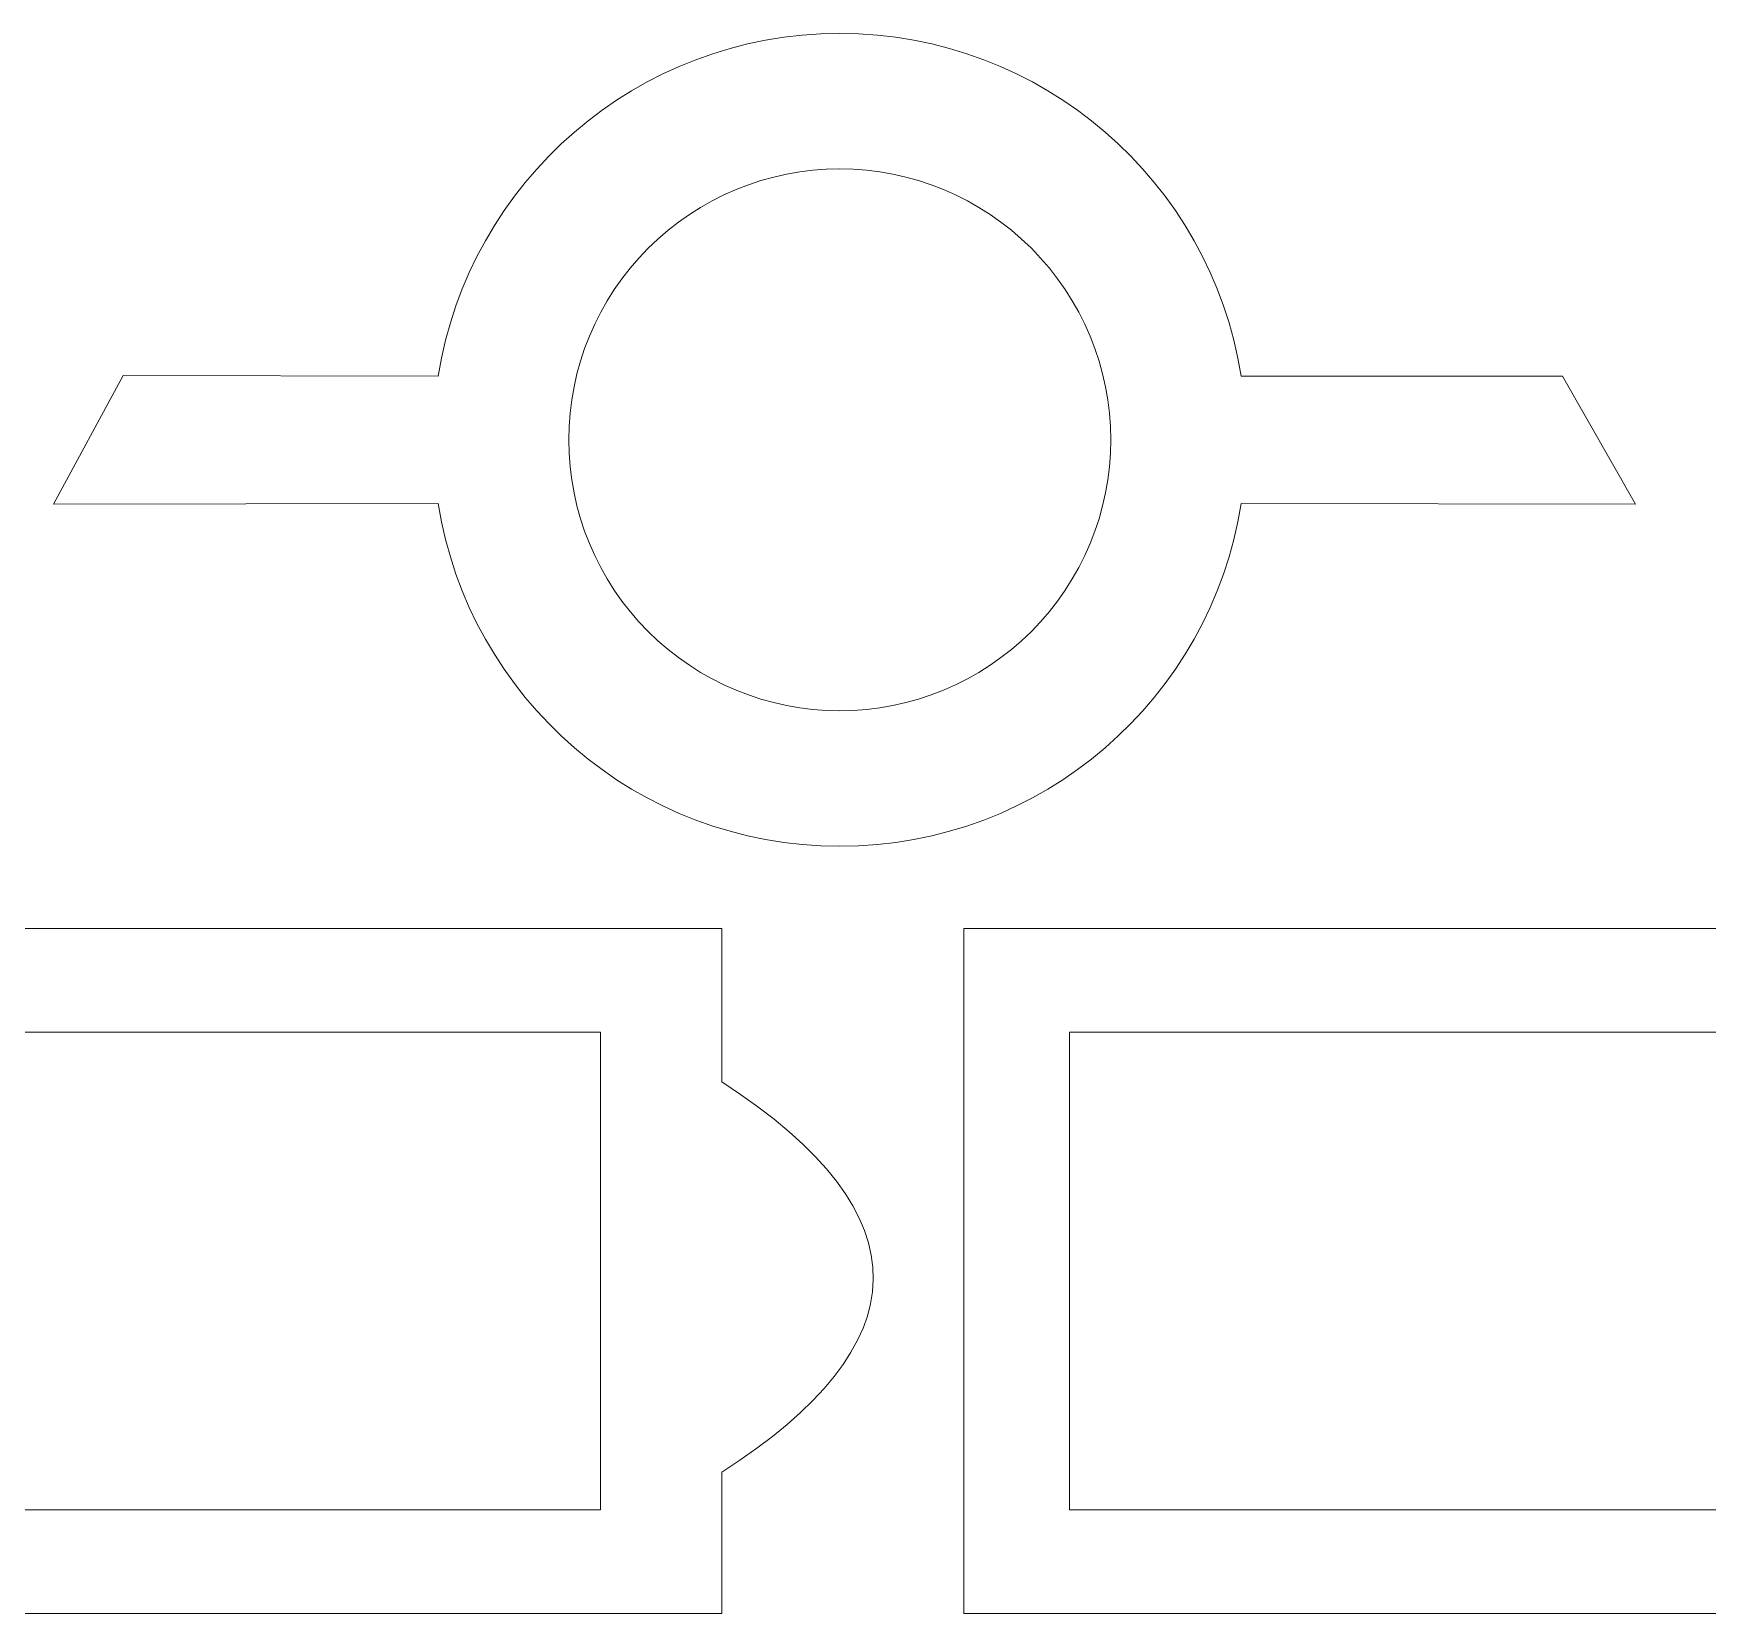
# Model space of a CAD drawing. Header units: millimetres. Extents: x -580 to 580, y -723 to 723.
# Drawn here: x -316.3 to -213.8, y 621.5 to 718.3 of the extents above; entities that cross this region are included whole.
import ezdxf

# ---------------------------------------------------------------- set-up
doc = ezdxf.new("R2010")
doc.units = ezdxf.units.MM
doc.header["$MEASUREMENT"] = 0
doc.layers.add('Camada 1', color=7, linetype='Continuous')

msp = doc.modelspace()

# ---------------------------------------------------------------- linework, layer by layer
at = {"layer": 'Camada 1', "color": 250, "lineweight": 9}
for points, knots in [([(-266.9463, 718.2636), (-266.9463, 718.2636), (-265.7885, 718.2372), (-265.7885, 718.2372), (-265.7885, 718.2372), (-265.7885, 718.2372), (-264.6443, 718.1586), (-264.6443, 718.1586), (-264.6443, 718.1586), (-264.6443, 718.1586), (-263.5148, 718.029), (-263.5148, 718.029), (-263.5148, 718.029), (-263.5148, 718.029), (-262.4012, 717.8496), (-262.4012, 717.8496), (-262.4012, 717.8496), (-262.4012, 717.8496), (-261.3047, 717.6215), (-261.3047, 717.6215), (-261.3047, 717.6215), (-261.3047, 717.6215), (-260.2264, 717.3459), (-260.2264, 717.3459), (-260.2264, 717.3459), (-260.2264, 717.3459), (-259.1676, 717.024), (-259.1676, 717.024), (-259.1676, 717.024), (-259.1676, 717.024), (-258.1292, 716.6568), (-258.1292, 716.6568), (-258.1292, 716.6568), (-258.1292, 716.6568), (-257.1126, 716.2456), (-257.1126, 716.2456), (-257.1126, 716.2456), (-257.1126, 716.2456), (-256.1187, 715.7914), (-256.1187, 715.7914), (-256.1187, 715.7914), (-256.1187, 715.7914), (-255.1488, 715.2955), (-255.1488, 715.2955), (-255.1488, 715.2955), (-255.1488, 715.2955), (-254.204, 714.759), (-254.204, 714.759), (-254.204, 714.759), (-254.204, 714.759), (-253.2855, 714.1831), (-253.2855, 714.1831), (-253.2855, 714.1831), (-253.2855, 714.1831), (-252.3945, 713.5688), (-252.3945, 713.5688), (-252.3945, 713.5688), (-252.3945, 713.5688), (-251.5321, 712.9174), (-251.5321, 712.9174), (-251.5321, 712.9174), (-251.5321, 712.9174), (-250.6992, 712.23), (-250.6992, 712.23), (-250.6992, 712.23), (-250.6992, 712.23), (-249.8975, 711.5078), (-249.8975, 711.5078), (-249.8975, 711.5078), (-249.8975, 711.5078), (-249.1279, 710.7518), (-249.1279, 710.7518), (-249.1279, 710.7518), (-249.1279, 710.7518), (-248.3913, 709.9634), (-248.3913, 709.9634), (-248.3913, 709.9634), (-248.3913, 709.9634), (-247.6892, 709.1435), (-247.6892, 709.1435), (-247.6892, 709.1435), (-247.6892, 709.1435), (-247.0223, 708.2934), (-247.0223, 708.2934), (-247.0223, 708.2934), (-247.0223, 708.2934), (-246.3925, 707.4143), (-246.3925, 707.4143), (-246.3925, 707.4143), (-246.3925, 707.4143), (-245.8002, 706.5073), (-245.8002, 706.5073), (-245.8002, 706.5073), (-245.8002, 706.5073), (-245.247, 705.5733), (-245.247, 705.5733), (-245.247, 705.5733), (-245.247, 705.5733), (-244.7339, 704.614), (-244.7339, 704.614), (-244.7339, 704.614), (-244.7339, 704.614), (-244.2621, 703.63), (-244.2621, 703.63), (-244.2621, 703.63), (-244.2621, 703.63), (-243.8327, 702.6228), (-243.8327, 702.6228), (-243.8327, 702.6228), (-243.8327, 702.6228), (-243.4468, 701.5934), (-243.4468, 701.5934), (-243.4468, 701.5934), (-243.4468, 701.5934), (-243.1056, 700.543), (-243.1056, 700.543), (-243.1056, 700.543), (-243.1056, 700.543), (-242.8104, 699.4728), (-242.8104, 699.4728), (-242.8104, 699.4728), (-242.8104, 699.4728), (-242.5623, 698.3838), (-242.5623, 698.3838), (-242.5623, 698.3838), (-242.5623, 698.3838), (-242.3624, 697.2773), (-242.3624, 697.2773), (-242.3624, 697.2773), (-242.3624, 697.2773), (-222.6985, 697.274), (-222.6985, 697.274), (-222.6985, 697.274), (-222.6985, 697.274), (-218.2208, 689.4354), (-218.2208, 689.4354), (-218.2208, 689.4354), (-218.2208, 689.4354), (-242.3624, 689.473), (-242.3624, 689.473), (-242.3624, 689.473), (-242.3624, 689.473), (-242.5624, 688.3665), (-242.5624, 688.3665), (-242.5624, 688.3665), (-242.5624, 688.3665), (-242.8106, 687.2775), (-242.8106, 687.2775), (-242.8106, 687.2775), (-242.8106, 687.2775), (-243.1059, 686.2073), (-243.1059, 686.2073), (-243.1059, 686.2073), (-243.1059, 686.2073), (-243.447, 685.1569), (-243.447, 685.1569), (-243.447, 685.1569), (-243.447, 685.1569), (-243.8329, 684.1275), (-243.8329, 684.1275), (-243.8329, 684.1275), (-243.8329, 684.1275), (-244.2623, 683.1203), (-244.2623, 683.1203), (-244.2623, 683.1203), (-244.2623, 683.1203), (-244.7342, 682.1363), (-244.7342, 682.1363), (-244.7342, 682.1363), (-244.7342, 682.1363), (-245.2474, 681.1769), (-245.2474, 681.1769), (-245.2474, 681.1769), (-245.2474, 681.1769), (-245.8006, 680.2431), (-245.8006, 680.2431), (-245.8006, 680.2431), (-245.8006, 680.2431), (-246.3928, 679.3361), (-246.3928, 679.3361), (-246.3928, 679.3361), (-246.3928, 679.3361), (-247.0228, 678.4569), (-247.0228, 678.4569), (-247.0228, 678.4569), (-247.0228, 678.4569), (-247.6895, 677.6069), (-247.6895, 677.6069), (-247.6895, 677.6069), (-247.6895, 677.6069), (-248.3916, 676.7871), (-248.3916, 676.7871), (-248.3916, 676.7871), (-248.3916, 676.7871), (-249.1282, 675.9986), (-249.1282, 675.9986), (-249.1282, 675.9986), (-249.1282, 675.9986), (-249.898, 675.2428), (-249.898, 675.2428), (-249.898, 675.2428), (-249.898, 675.2428), (-250.6998, 674.5206), (-250.6998, 674.5206), (-250.6998, 674.5206), (-250.6998, 674.5206), (-251.5324, 673.8332), (-251.5324, 673.8332), (-251.5324, 673.8332), (-251.5324, 673.8332), (-252.395, 673.1819), (-252.395, 673.1819), (-252.395, 673.1819), (-252.395, 673.1819), (-253.286, 672.5676), (-253.286, 672.5676), (-253.286, 672.5676), (-253.286, 672.5676), (-254.2044, 671.9916), (-254.2044, 671.9916), (-254.2044, 671.9916), (-254.2044, 671.9916), (-255.1492, 671.4552), (-255.1492, 671.4552), (-255.1492, 671.4552), (-255.1492, 671.4552), (-256.119, 670.9592), (-256.119, 670.9592), (-256.119, 670.9592), (-256.119, 670.9592), (-257.1128, 670.5052), (-257.1128, 670.5052), (-257.1128, 670.5052), (-257.1128, 670.5052), (-258.1296, 670.094), (-258.1296, 670.094), (-258.1296, 670.094), (-258.1296, 670.094), (-259.1679, 669.7268), (-259.1679, 669.7268), (-259.1679, 669.7268), (-259.1679, 669.7268), (-260.2267, 669.4048), (-260.2267, 669.4048), (-260.2267, 669.4048), (-260.2267, 669.4048), (-261.305, 669.1292), (-261.305, 669.1292), (-261.305, 669.1292), (-261.305, 669.1292), (-262.4014, 668.9012), (-262.4014, 668.9012), (-262.4014, 668.9012), (-262.4014, 668.9012), (-263.5149, 668.7218), (-263.5149, 668.7218), (-263.5149, 668.7218), (-263.5149, 668.7218), (-264.6444, 668.5922), (-264.6444, 668.5922), (-264.6444, 668.5922), (-264.6444, 668.5922), (-265.7886, 668.5137), (-265.7886, 668.5137), (-265.7886, 668.5137), (-265.7886, 668.5137), (-266.9463, 668.4873), (-266.9463, 668.4873), (-266.9463, 668.4873), (-266.9463, 668.4873), (-268.1041, 668.5137), (-268.1041, 668.5137), (-268.1041, 668.5137), (-268.1041, 668.5137), (-269.2483, 668.5922), (-269.2483, 668.5922), (-269.2483, 668.5922), (-269.2483, 668.5922), (-270.3777, 668.7218), (-270.3777, 668.7218), (-270.3777, 668.7218), (-270.3777, 668.7218), (-271.4912, 668.9012), (-271.4912, 668.9012), (-271.4912, 668.9012), (-271.4912, 668.9012), (-272.5876, 669.1292), (-272.5876, 669.1292), (-272.5876, 669.1292), (-272.5876, 669.1292), (-273.6658, 669.4048), (-273.6658, 669.4048), (-273.6658, 669.4048), (-273.6658, 669.4048), (-274.7247, 669.7268), (-274.7247, 669.7268), (-274.7247, 669.7268), (-274.7247, 669.7268), (-275.7631, 670.094), (-275.7631, 670.094), (-275.7631, 670.094), (-275.7631, 670.094), (-276.7797, 670.5052), (-276.7797, 670.5052), (-276.7797, 670.5052), (-276.7797, 670.5052), (-277.7735, 670.9592), (-277.7735, 670.9592), (-277.7735, 670.9592), (-277.7735, 670.9592), (-278.7435, 671.4552), (-278.7435, 671.4552), (-278.7435, 671.4552), (-278.7435, 671.4552), (-279.6882, 671.9916), (-279.6882, 671.9916), (-279.6882, 671.9916), (-279.6882, 671.9916), (-280.6067, 672.5676), (-280.6067, 672.5676), (-280.6067, 672.5676), (-280.6067, 672.5676), (-281.4977, 673.1819), (-281.4977, 673.1819), (-281.4977, 673.1819), (-281.4977, 673.1819), (-282.3601, 673.8332), (-282.3601, 673.8332), (-282.3601, 673.8332), (-282.3601, 673.8332), (-283.1928, 674.5206), (-283.1928, 674.5206), (-283.1928, 674.5206), (-283.1928, 674.5206), (-283.9946, 675.2428), (-283.9946, 675.2428), (-283.9946, 675.2428), (-283.9946, 675.2428), (-284.7643, 675.9986), (-284.7643, 675.9986), (-284.7643, 675.9986), (-284.7643, 675.9986), (-285.5009, 676.7871), (-285.5009, 676.7871), (-285.5009, 676.7871), (-285.5009, 676.7871), (-286.2031, 677.6069), (-286.2031, 677.6069), (-286.2031, 677.6069), (-286.2031, 677.6069), (-286.8698, 678.4569), (-286.8698, 678.4569), (-286.8698, 678.4569), (-286.8698, 678.4569), (-287.4998, 679.3361), (-287.4998, 679.3361), (-287.4998, 679.3361), (-287.4998, 679.3361), (-288.0921, 680.2431), (-288.0921, 680.2431), (-288.0921, 680.2431), (-288.0921, 680.2431), (-288.6453, 681.1769), (-288.6453, 681.1769), (-288.6453, 681.1769), (-288.6453, 681.1769), (-289.1585, 682.1363), (-289.1585, 682.1363), (-289.1585, 682.1363), (-289.1585, 682.1363), (-289.6303, 683.1203), (-289.6303, 683.1203), (-289.6303, 683.1203), (-289.6303, 683.1203), (-290.0597, 684.1275), (-290.0597, 684.1275), (-290.0597, 684.1275), (-290.0597, 684.1275), (-290.4456, 685.1569), (-290.4456, 685.1569), (-290.4456, 685.1569), (-290.4456, 685.1569), (-290.7866, 686.2073), (-290.7866, 686.2073), (-290.7866, 686.2073), (-290.7866, 686.2073), (-291.082, 687.2775), (-291.082, 687.2775), (-291.082, 687.2775), (-291.082, 687.2775), (-291.3303, 688.3665), (-291.3303, 688.3665), (-291.3303, 688.3665), (-291.3303, 688.3665), (-291.5303, 689.473), (-291.5303, 689.473), (-291.5303, 689.473), (-291.5303, 689.473), (-315.09, 689.4426), (-315.09, 689.4426), (-315.09, 689.4426), (-315.09, 689.4426), (-310.8203, 697.3249), (-310.8203, 697.3249), (-310.8203, 697.3249), (-310.8203, 697.3249), (-291.5303, 697.2773), (-291.5303, 697.2773), (-291.5303, 697.2773), (-291.5303, 697.2773), (-291.3303, 698.3838), (-291.3303, 698.3838), (-291.3303, 698.3838), (-291.3303, 698.3838), (-291.0821, 699.4728), (-291.0821, 699.4728), (-291.0821, 699.4728), (-291.0821, 699.4728), (-290.7869, 700.543), (-290.7869, 700.543), (-290.7869, 700.543), (-290.7869, 700.543), (-290.4457, 701.5934), (-290.4457, 701.5934), (-290.4457, 701.5934), (-290.4457, 701.5934), (-290.06, 702.6228), (-290.06, 702.6228), (-290.06, 702.6228), (-290.06, 702.6228), (-289.6304, 703.63), (-289.6304, 703.63), (-289.6304, 703.63), (-289.6304, 703.63), (-289.1587, 704.614), (-289.1587, 704.614), (-289.1587, 704.614), (-289.1587, 704.614), (-288.6456, 705.5733), (-288.6456, 705.5733), (-288.6456, 705.5733), (-288.6456, 705.5733), (-288.0922, 706.5073), (-288.0922, 706.5073), (-288.0922, 706.5073), (-288.0922, 706.5073), (-287.5002, 707.4143), (-287.5002, 707.4143), (-287.5002, 707.4143), (-287.5002, 707.4143), (-286.8701, 708.2934), (-286.8701, 708.2934), (-286.8701, 708.2934), (-286.8701, 708.2934), (-286.2035, 709.1435), (-286.2035, 709.1435), (-286.2035, 709.1435), (-286.2035, 709.1435), (-285.5013, 709.9634), (-285.5013, 709.9634), (-285.5013, 709.9634), (-285.5013, 709.9634), (-284.7648, 710.7518), (-284.7648, 710.7518), (-284.7648, 710.7518), (-284.7648, 710.7518), (-283.995, 711.5078), (-283.995, 711.5078), (-283.995, 711.5078), (-283.995, 711.5078), (-283.1932, 712.23), (-283.1932, 712.23), (-283.1932, 712.23), (-283.1932, 712.23), (-282.3606, 712.9174), (-282.3606, 712.9174), (-282.3606, 712.9174), (-282.3606, 712.9174), (-281.4981, 713.5688), (-281.4981, 713.5688), (-281.4981, 713.5688), (-281.4981, 713.5688), (-280.6071, 714.1831), (-280.6071, 714.1831), (-280.6071, 714.1831), (-280.6071, 714.1831), (-279.6886, 714.759), (-279.6886, 714.759), (-279.6886, 714.759), (-279.6886, 714.759), (-278.7439, 715.2955), (-278.7439, 715.2955), (-278.7439, 715.2955), (-278.7439, 715.2955), (-277.774, 715.7914), (-277.774, 715.7914), (-277.774, 715.7914), (-277.774, 715.7914), (-276.7801, 716.2456), (-276.7801, 716.2456), (-276.7801, 716.2456), (-276.7801, 716.2456), (-275.7634, 716.6568), (-275.7634, 716.6568), (-275.7634, 716.6568), (-275.7634, 716.6568), (-274.7249, 717.024), (-274.7249, 717.024), (-274.7249, 717.024), (-274.7249, 717.024), (-273.6661, 717.3459), (-273.6661, 717.3459), (-273.6661, 717.3459), (-273.6661, 717.3459), (-272.5878, 717.6215), (-272.5878, 717.6215), (-272.5878, 717.6215), (-272.5878, 717.6215), (-271.4914, 717.8496), (-271.4914, 717.8496), (-271.4914, 717.8496), (-271.4914, 717.8496), (-270.3779, 718.029), (-270.3779, 718.029), (-270.3779, 718.029), (-270.3779, 718.029), (-269.2484, 718.1586), (-269.2484, 718.1586), (-269.2484, 718.1586), (-269.2484, 718.1586), (-268.1041, 718.2372), (-268.1041, 718.2372), (-268.1041, 718.2372), (-268.1041, 718.2372), (-266.9463, 718.2636), (-266.9463, 718.2636), (-266.9463, 718.2636), (-266.9463, 718.2636), (-266.9463, 718.2636), (-266.9463, 718.2636)], [0, 0, 0, 0, 0.00735294, 0.00735294, 0.00735294, 0.00735294, 0.01470588, 0.01470588, 0.01470588, 0.01470588, 0.02205882, 0.02205882, 0.02205882, 0.02205882, 0.02941176, 0.02941176, 0.02941176, 0.02941176, 0.03676471, 0.03676471, 0.03676471, 0.03676471, 0.04411765, 0.04411765, 0.04411765, 0.04411765, 0.05147059, 0.05147059, 0.05147059, 0.05147059, 0.05882353, 0.05882353, 0.05882353, 0.05882353, 0.06617647, 0.06617647, 0.06617647, 0.06617647, 0.07352941, 0.07352941, 0.07352941, 0.07352941, 0.08088235, 0.08088235, 0.08088235, 0.08088235, 0.08823529, 0.08823529, 0.08823529, 0.08823529, 0.09558824, 0.09558824, 0.09558824, 0.09558824, 0.10294118, 0.10294118, 0.10294118, 0.10294118, 0.11029412, 0.11029412, 0.11029412, 0.11029412, 0.11764706, 0.11764706, 0.11764706, 0.11764706, 0.125, 0.125, 0.125, 0.125, 0.13235294, 0.13235294, 0.13235294, 0.13235294, 0.13970588, 0.13970588, 0.13970588, 0.13970588, 0.14705882, 0.14705882, 0.14705882, 0.14705882, 0.15441176, 0.15441176, 0.15441176, 0.15441176, 0.16176471, 0.16176471, 0.16176471, 0.16176471, 0.16911765, 0.16911765, 0.16911765, 0.16911765, 0.17647059, 0.17647059, 0.17647059, 0.17647059, 0.18382353, 0.18382353, 0.18382353, 0.18382353, 0.19117647, 0.19117647, 0.19117647, 0.19117647, 0.19852941, 0.19852941, 0.19852941, 0.19852941, 0.20588235, 0.20588235, 0.20588235, 0.20588235, 0.21323529, 0.21323529, 0.21323529, 0.21323529, 0.22058824, 0.22058824, 0.22058824, 0.22058824, 0.22794118, 0.22794118, 0.22794118, 0.22794118, 0.23529412, 0.23529412, 0.23529412, 0.23529412, 0.24264706, 0.24264706, 0.24264706, 0.24264706, 0.25, 0.25, 0.25, 0.25, 0.25735294, 0.25735294, 0.25735294, 0.25735294, 0.26470588, 0.26470588, 0.26470588, 0.26470588, 0.27205882, 0.27205882, 0.27205882, 0.27205882, 0.27941176, 0.27941176, 0.27941176, 0.27941176, 0.28676471, 0.28676471, 0.28676471, 0.28676471, 0.29411765, 0.29411765, 0.29411765, 0.29411765, 0.30147059, 0.30147059, 0.30147059, 0.30147059, 0.30882353, 0.30882353, 0.30882353, 0.30882353, 0.31617647, 0.31617647, 0.31617647, 0.31617647, 0.32352941, 0.32352941, 0.32352941, 0.32352941, 0.33088235, 0.33088235, 0.33088235, 0.33088235, 0.33823529, 0.33823529, 0.33823529, 0.33823529, 0.34558824, 0.34558824, 0.34558824, 0.34558824, 0.35294118, 0.35294118, 0.35294118, 0.35294118, 0.36029412, 0.36029412, 0.36029412, 0.36029412, 0.36764706, 0.36764706, 0.36764706, 0.36764706, 0.375, 0.375, 0.375, 0.375, 0.38235294, 0.38235294, 0.38235294, 0.38235294, 0.38970588, 0.38970588, 0.38970588, 0.38970588, 0.39705882, 0.39705882, 0.39705882, 0.39705882, 0.40441176, 0.40441176, 0.40441176, 0.40441176, 0.41176471, 0.41176471, 0.41176471, 0.41176471, 0.41911765, 0.41911765, 0.41911765, 0.41911765, 0.42647059, 0.42647059, 0.42647059, 0.42647059, 0.43382353, 0.43382353, 0.43382353, 0.43382353, 0.44117647, 0.44117647, 0.44117647, 0.44117647, 0.44852941, 0.44852941, 0.44852941, 0.44852941, 0.45588235, 0.45588235, 0.45588235, 0.45588235, 0.46323529, 0.46323529, 0.46323529, 0.46323529, 0.47058824, 0.47058824, 0.47058824, 0.47058824, 0.47794118, 0.47794118, 0.47794118, 0.47794118, 0.48529412, 0.48529412, 0.48529412, 0.48529412, 0.49264706, 0.49264706, 0.49264706, 0.49264706, 0.5, 0.5, 0.5, 0.5, 0.50735294, 0.50735294, 0.50735294, 0.50735294, 0.51470588, 0.51470588, 0.51470588, 0.51470588, 0.52205882, 0.52205882, 0.52205882, 0.52205882, 0.52941176, 0.52941176, 0.52941176, 0.52941176, 0.53676471, 0.53676471, 0.53676471, 0.53676471, 0.54411765, 0.54411765, 0.54411765, 0.54411765, 0.55147059, 0.55147059, 0.55147059, 0.55147059, 0.55882353, 0.55882353, 0.55882353, 0.55882353, 0.56617647, 0.56617647, 0.56617647, 0.56617647, 0.57352941, 0.57352941, 0.57352941, 0.57352941, 0.58088235, 0.58088235, 0.58088235, 0.58088235, 0.58823529, 0.58823529, 0.58823529, 0.58823529, 0.59558824, 0.59558824, 0.59558824, 0.59558824, 0.60294118, 0.60294118, 0.60294118, 0.60294118, 0.61029412, 0.61029412, 0.61029412, 0.61029412, 0.61764706, 0.61764706, 0.61764706, 0.61764706, 0.625, 0.625, 0.625, 0.625, 0.63235294, 0.63235294, 0.63235294, 0.63235294, 0.63970588, 0.63970588, 0.63970588, 0.63970588, 0.64705882, 0.64705882, 0.64705882, 0.64705882, 0.65441176, 0.65441176, 0.65441176, 0.65441176, 0.66176471, 0.66176471, 0.66176471, 0.66176471, 0.66911765, 0.66911765, 0.66911765, 0.66911765, 0.67647059, 0.67647059, 0.67647059, 0.67647059, 0.68382353, 0.68382353, 0.68382353, 0.68382353, 0.69117647, 0.69117647, 0.69117647, 0.69117647, 0.69852941, 0.69852941, 0.69852941, 0.69852941, 0.70588235, 0.70588235, 0.70588235, 0.70588235, 0.71323529, 0.71323529, 0.71323529, 0.71323529, 0.72058824, 0.72058824, 0.72058824, 0.72058824, 0.72794118, 0.72794118, 0.72794118, 0.72794118, 0.73529412, 0.73529412, 0.73529412, 0.73529412, 0.74264706, 0.74264706, 0.74264706, 0.74264706, 0.75, 0.75, 0.75, 0.75, 0.75735294, 0.75735294, 0.75735294, 0.75735294, 0.76470588, 0.76470588, 0.76470588, 0.76470588, 0.77205882, 0.77205882, 0.77205882, 0.77205882, 0.77941176, 0.77941176, 0.77941176, 0.77941176, 0.78676471, 0.78676471, 0.78676471, 0.78676471, 0.79411765, 0.79411765, 0.79411765, 0.79411765, 0.80147059, 0.80147059, 0.80147059, 0.80147059, 0.80882353, 0.80882353, 0.80882353, 0.80882353, 0.81617647, 0.81617647, 0.81617647, 0.81617647, 0.82352941, 0.82352941, 0.82352941, 0.82352941, 0.83088235, 0.83088235, 0.83088235, 0.83088235, 0.83823529, 0.83823529, 0.83823529, 0.83823529, 0.84558824, 0.84558824, 0.84558824, 0.84558824, 0.85294118, 0.85294118, 0.85294118, 0.85294118, 0.86029412, 0.86029412, 0.86029412, 0.86029412, 0.86764706, 0.86764706, 0.86764706, 0.86764706, 0.875, 0.875, 0.875, 0.875, 0.88235294, 0.88235294, 0.88235294, 0.88235294, 0.88970588, 0.88970588, 0.88970588, 0.88970588, 0.89705882, 0.89705882, 0.89705882, 0.89705882, 0.90441176, 0.90441176, 0.90441176, 0.90441176, 0.91176471, 0.91176471, 0.91176471, 0.91176471, 0.91911765, 0.91911765, 0.91911765, 0.91911765, 0.92647059, 0.92647059, 0.92647059, 0.92647059, 0.93382353, 0.93382353, 0.93382353, 0.93382353, 0.94117647, 0.94117647, 0.94117647, 0.94117647, 0.94852941, 0.94852941, 0.94852941, 0.94852941, 0.95588235, 0.95588235, 0.95588235, 0.95588235, 0.96323529, 0.96323529, 0.96323529, 0.96323529, 0.97058824, 0.97058824, 0.97058824, 0.97058824, 0.97794118, 0.97794118, 0.97794118, 0.97794118, 0.98529412, 0.98529412, 0.98529412, 0.98529412, 1, 1, 1, 1]), ([(-274.1642, 621.5035), (-274.1642, 621.5035), (-379.5246, 621.5035), (-379.5246, 621.5035), (-379.5246, 621.5035), (-379.5246, 621.5035), (-379.5246, 663.4528), (-379.5246, 663.4528), (-379.5246, 663.4528), (-379.5246, 663.4528), (-274.1642, 663.4528), (-274.1642, 663.4528), (-274.1642, 663.4528), (-274.1642, 663.4528), (-274.1642, 654.0633), (-274.1642, 654.0633), (-274.1642, 654.0633), (-274.1642, 654.0633), (-273.0204, 653.2972), (-273.0204, 653.2972), (-273.0204, 653.2972), (-273.0204, 653.2972), (-271.9533, 652.5325), (-271.9533, 652.5325), (-271.9533, 652.5325), (-271.9533, 652.5325), (-270.9624, 651.7691), (-270.9624, 651.7691), (-270.9624, 651.7691), (-270.9624, 651.7691), (-270.0475, 651.0069), (-270.0475, 651.0069), (-270.0475, 651.0069), (-270.0475, 651.0069), (-269.2084, 650.2458), (-269.2084, 650.2458), (-269.2084, 650.2458), (-269.2084, 650.2458), (-268.4447, 649.4863), (-268.4447, 649.4863), (-268.4447, 649.4863), (-268.4447, 649.4863), (-267.7561, 648.7279), (-267.7561, 648.7279), (-267.7561, 648.7279), (-267.7561, 648.7279), (-267.1425, 647.9708), (-267.1425, 647.9708), (-267.1425, 647.9708), (-267.1425, 647.9708), (-266.6035, 647.2148), (-266.6035, 647.2148), (-266.6035, 647.2148), (-266.6035, 647.2148), (-266.1388, 646.4602), (-266.1388, 646.4602), (-266.1388, 646.4602), (-266.1388, 646.4602), (-265.7482, 645.7068), (-265.7482, 645.7068), (-265.7482, 645.7068), (-265.7482, 645.7068), (-265.4313, 644.9546), (-265.4313, 644.9546), (-265.4313, 644.9546), (-265.4313, 644.9546), (-265.188, 644.2036), (-265.188, 644.2036), (-265.188, 644.2036), (-265.188, 644.2036), (-265.018, 643.4539), (-265.018, 643.4539), (-265.018, 643.4539), (-265.018, 643.4539), (-264.9209, 642.7054), (-264.9209, 642.7054), (-264.9209, 642.7054), (-264.9209, 642.7054), (-264.8964, 641.9581), (-264.8964, 641.9581), (-264.8964, 641.9581), (-264.8964, 641.9581), (-264.9443, 641.212), (-264.9443, 641.212), (-264.9443, 641.212), (-264.9443, 641.212), (-265.0645, 640.4671), (-265.0645, 640.4671), (-265.0645, 640.4671), (-265.0645, 640.4671), (-265.2564, 639.7234), (-265.2564, 639.7234), (-265.2564, 639.7234), (-265.2564, 639.7234), (-265.52, 638.9809), (-265.52, 638.9809), (-265.52, 638.9809), (-265.52, 638.9809), (-265.8548, 638.2396), (-265.8548, 638.2396), (-265.8548, 638.2396), (-265.8548, 638.2396), (-266.2606, 637.4995), (-266.2606, 637.4995), (-266.2606, 637.4995), (-266.2606, 637.4995), (-266.7372, 636.7605), (-266.7372, 636.7605), (-266.7372, 636.7605), (-266.7372, 636.7605), (-267.2842, 636.0228), (-267.2842, 636.0228), (-267.2842, 636.0228), (-267.2842, 636.0228), (-267.9015, 635.2862), (-267.9015, 635.2862), (-267.9015, 635.2862), (-267.9015, 635.2862), (-268.5886, 634.5507), (-268.5886, 634.5507), (-268.5886, 634.5507), (-268.5886, 634.5507), (-269.3454, 633.8165), (-269.3454, 633.8165), (-269.3454, 633.8165), (-269.3454, 633.8165), (-270.1715, 633.0833), (-270.1715, 633.0833), (-270.1715, 633.0833), (-270.1715, 633.0833), (-271.0667, 632.3513), (-271.0667, 632.3513), (-271.0667, 632.3513), (-271.0667, 632.3513), (-272.0308, 631.6205), (-272.0308, 631.6205), (-272.0308, 631.6205), (-272.0308, 631.6205), (-273.0633, 630.8909), (-273.0633, 630.8909), (-273.0633, 630.8909), (-273.0633, 630.8909), (-274.1642, 630.1624), (-274.1642, 630.1624), (-274.1642, 630.1624), (-274.1642, 630.1624), (-274.1642, 621.5035), (-274.1642, 621.5035), (-274.1642, 621.5035), (-274.1642, 621.5035), (-274.1642, 621.5035), (-274.1642, 621.5035)], [0, 0, 0, 0, 0.02564103, 0.02564103, 0.02564103, 0.02564103, 0.05128205, 0.05128205, 0.05128205, 0.05128205, 0.07692308, 0.07692308, 0.07692308, 0.07692308, 0.1025641, 0.1025641, 0.1025641, 0.1025641, 0.12820513, 0.12820513, 0.12820513, 0.12820513, 0.15384615, 0.15384615, 0.15384615, 0.15384615, 0.17948718, 0.17948718, 0.17948718, 0.17948718, 0.20512821, 0.20512821, 0.20512821, 0.20512821, 0.23076923, 0.23076923, 0.23076923, 0.23076923, 0.25641026, 0.25641026, 0.25641026, 0.25641026, 0.28205128, 0.28205128, 0.28205128, 0.28205128, 0.30769231, 0.30769231, 0.30769231, 0.30769231, 0.33333333, 0.33333333, 0.33333333, 0.33333333, 0.35897436, 0.35897436, 0.35897436, 0.35897436, 0.38461538, 0.38461538, 0.38461538, 0.38461538, 0.41025641, 0.41025641, 0.41025641, 0.41025641, 0.43589744, 0.43589744, 0.43589744, 0.43589744, 0.46153846, 0.46153846, 0.46153846, 0.46153846, 0.48717949, 0.48717949, 0.48717949, 0.48717949, 0.51282051, 0.51282051, 0.51282051, 0.51282051, 0.53846154, 0.53846154, 0.53846154, 0.53846154, 0.56410256, 0.56410256, 0.56410256, 0.56410256, 0.58974359, 0.58974359, 0.58974359, 0.58974359, 0.61538462, 0.61538462, 0.61538462, 0.61538462, 0.64102564, 0.64102564, 0.64102564, 0.64102564, 0.66666667, 0.66666667, 0.66666667, 0.66666667, 0.69230769, 0.69230769, 0.69230769, 0.69230769, 0.71794872, 0.71794872, 0.71794872, 0.71794872, 0.74358974, 0.74358974, 0.74358974, 0.74358974, 0.76923077, 0.76923077, 0.76923077, 0.76923077, 0.79487179, 0.79487179, 0.79487179, 0.79487179, 0.82051282, 0.82051282, 0.82051282, 0.82051282, 0.84615385, 0.84615385, 0.84615385, 0.84615385, 0.87179487, 0.87179487, 0.87179487, 0.87179487, 0.8974359, 0.8974359, 0.8974359, 0.8974359, 0.92307692, 0.92307692, 0.92307692, 0.92307692, 0.94871795, 0.94871795, 0.94871795, 0.94871795, 1, 1, 1, 1]), ([(-153.9857, 621.5035), (-153.9857, 621.5035), (-259.3461, 621.5035), (-259.3461, 621.5035), (-259.3461, 621.5035), (-259.3461, 621.5035), (-259.3461, 663.4528), (-259.3461, 663.4528), (-259.3461, 663.4528), (-259.3461, 663.4528), (-153.9857, 663.4528), (-153.9857, 663.4528), (-153.9857, 663.4528), (-153.9857, 663.4528), (-153.9857, 654.0633), (-153.9857, 654.0633), (-153.9857, 654.0633), (-153.9857, 654.0633), (-152.8419, 653.2972), (-152.8419, 653.2972), (-152.8419, 653.2972), (-152.8419, 653.2972), (-151.7748, 652.5325), (-151.7748, 652.5325), (-151.7748, 652.5325), (-151.7748, 652.5325), (-150.7839, 651.7691), (-150.7839, 651.7691), (-150.7839, 651.7691), (-150.7839, 651.7691), (-149.869, 651.0069), (-149.869, 651.0069), (-149.869, 651.0069), (-149.869, 651.0069), (-149.0299, 650.2458), (-149.0299, 650.2458), (-149.0299, 650.2458), (-149.0299, 650.2458), (-148.2662, 649.4863), (-148.2662, 649.4863), (-148.2662, 649.4863), (-148.2662, 649.4863), (-147.5776, 648.7279), (-147.5776, 648.7279), (-147.5776, 648.7279), (-147.5776, 648.7279), (-146.964, 647.9708), (-146.964, 647.9708), (-146.964, 647.9708), (-146.964, 647.9708), (-146.425, 647.2148), (-146.425, 647.2148), (-146.425, 647.2148), (-146.425, 647.2148), (-145.9603, 646.4602), (-145.9603, 646.4602), (-145.9603, 646.4602), (-145.9603, 646.4602), (-145.5697, 645.7068), (-145.5697, 645.7068), (-145.5697, 645.7068), (-145.5697, 645.7068), (-145.2529, 644.9546), (-145.2529, 644.9546), (-145.2529, 644.9546), (-145.2529, 644.9546), (-145.0095, 644.2036), (-145.0095, 644.2036), (-145.0095, 644.2036), (-145.0095, 644.2036), (-144.8395, 643.4539), (-144.8395, 643.4539), (-144.8395, 643.4539), (-144.8395, 643.4539), (-144.7424, 642.7054), (-144.7424, 642.7054), (-144.7424, 642.7054), (-144.7424, 642.7054), (-144.718, 641.9581), (-144.718, 641.9581), (-144.718, 641.9581), (-144.718, 641.9581), (-144.7659, 641.212), (-144.7659, 641.212), (-144.7659, 641.212), (-144.7659, 641.212), (-144.886, 640.4671), (-144.886, 640.4671), (-144.886, 640.4671), (-144.886, 640.4671), (-145.0779, 639.7234), (-145.0779, 639.7234), (-145.0779, 639.7234), (-145.0779, 639.7234), (-145.3415, 638.9809), (-145.3415, 638.9809), (-145.3415, 638.9809), (-145.3415, 638.9809), (-145.6762, 638.2396), (-145.6762, 638.2396), (-145.6762, 638.2396), (-145.6762, 638.2396), (-146.0821, 637.4995), (-146.0821, 637.4995), (-146.0821, 637.4995), (-146.0821, 637.4995), (-146.5586, 636.7605), (-146.5586, 636.7605), (-146.5586, 636.7605), (-146.5586, 636.7605), (-147.1057, 636.0228), (-147.1057, 636.0228), (-147.1057, 636.0228), (-147.1057, 636.0228), (-147.723, 635.2862), (-147.723, 635.2862), (-147.723, 635.2862), (-147.723, 635.2862), (-148.4101, 634.5507), (-148.4101, 634.5507), (-148.4101, 634.5507), (-148.4101, 634.5507), (-149.1669, 633.8165), (-149.1669, 633.8165), (-149.1669, 633.8165), (-149.1669, 633.8165), (-149.9931, 633.0833), (-149.9931, 633.0833), (-149.9931, 633.0833), (-149.9931, 633.0833), (-150.8883, 632.3513), (-150.8883, 632.3513), (-150.8883, 632.3513), (-150.8883, 632.3513), (-151.8523, 631.6205), (-151.8523, 631.6205), (-151.8523, 631.6205), (-151.8523, 631.6205), (-152.8849, 630.8909), (-152.8849, 630.8909), (-152.8849, 630.8909), (-152.8849, 630.8909), (-153.9857, 630.1624), (-153.9857, 630.1624), (-153.9857, 630.1624), (-153.9857, 630.1624), (-153.9857, 621.5035), (-153.9857, 621.5035), (-153.9857, 621.5035), (-153.9857, 621.5035), (-153.9857, 621.5035), (-153.9857, 621.5035)], [0, 0, 0, 0, 0.02564103, 0.02564103, 0.02564103, 0.02564103, 0.05128205, 0.05128205, 0.05128205, 0.05128205, 0.07692308, 0.07692308, 0.07692308, 0.07692308, 0.1025641, 0.1025641, 0.1025641, 0.1025641, 0.12820513, 0.12820513, 0.12820513, 0.12820513, 0.15384615, 0.15384615, 0.15384615, 0.15384615, 0.17948718, 0.17948718, 0.17948718, 0.17948718, 0.20512821, 0.20512821, 0.20512821, 0.20512821, 0.23076923, 0.23076923, 0.23076923, 0.23076923, 0.25641026, 0.25641026, 0.25641026, 0.25641026, 0.28205128, 0.28205128, 0.28205128, 0.28205128, 0.30769231, 0.30769231, 0.30769231, 0.30769231, 0.33333333, 0.33333333, 0.33333333, 0.33333333, 0.35897436, 0.35897436, 0.35897436, 0.35897436, 0.38461538, 0.38461538, 0.38461538, 0.38461538, 0.41025641, 0.41025641, 0.41025641, 0.41025641, 0.43589744, 0.43589744, 0.43589744, 0.43589744, 0.46153846, 0.46153846, 0.46153846, 0.46153846, 0.48717949, 0.48717949, 0.48717949, 0.48717949, 0.51282051, 0.51282051, 0.51282051, 0.51282051, 0.53846154, 0.53846154, 0.53846154, 0.53846154, 0.56410256, 0.56410256, 0.56410256, 0.56410256, 0.58974359, 0.58974359, 0.58974359, 0.58974359, 0.61538462, 0.61538462, 0.61538462, 0.61538462, 0.64102564, 0.64102564, 0.64102564, 0.64102564, 0.66666667, 0.66666667, 0.66666667, 0.66666667, 0.69230769, 0.69230769, 0.69230769, 0.69230769, 0.71794872, 0.71794872, 0.71794872, 0.71794872, 0.74358974, 0.74358974, 0.74358974, 0.74358974, 0.76923077, 0.76923077, 0.76923077, 0.76923077, 0.79487179, 0.79487179, 0.79487179, 0.79487179, 0.82051282, 0.82051282, 0.82051282, 0.82051282, 0.84615385, 0.84615385, 0.84615385, 0.84615385, 0.87179487, 0.87179487, 0.87179487, 0.87179487, 0.8974359, 0.8974359, 0.8974359, 0.8974359, 0.92307692, 0.92307692, 0.92307692, 0.92307692, 0.94871795, 0.94871795, 0.94871795, 0.94871795, 1, 1, 1, 1])]:
    msp.add_open_spline(points, degree=3, knots=knots, dxfattribs=at)
at = {"layer": 'Camada 1', "color": 240, "lineweight": 9}
for points, knots in [([(-266.9463, 709.9676), (-266.9463, 709.9676), (-267.769, 709.9471), (-267.769, 709.9471), (-267.769, 709.9471), (-267.769, 709.9471), (-268.5863, 709.8863), (-268.5863, 709.8863), (-268.5863, 709.8863), (-268.5863, 709.8863), (-269.3964, 709.7857), (-269.3964, 709.7857), (-269.3964, 709.7857), (-269.3964, 709.7857), (-270.1984, 709.6458), (-270.1984, 709.6458), (-270.1984, 709.6458), (-270.1984, 709.6458), (-270.9907, 709.4671), (-270.9907, 709.4671), (-270.9907, 709.4671), (-270.9907, 709.4671), (-271.7719, 709.2503), (-271.7719, 709.2503), (-271.7719, 709.2503), (-271.7719, 709.2503), (-272.5407, 708.9959), (-272.5407, 708.9959), (-272.5407, 708.9959), (-272.5407, 708.9959), (-273.2959, 708.7046), (-273.2959, 708.7046), (-273.2959, 708.7046), (-273.2959, 708.7046), (-274.0359, 708.3767), (-274.0359, 708.3767), (-274.0359, 708.3767), (-274.0359, 708.3767), (-274.7594, 708.0128), (-274.7594, 708.0128), (-274.7594, 708.0128), (-274.7594, 708.0128), (-275.4651, 707.6137), (-275.4651, 707.6137), (-275.4651, 707.6137), (-275.4651, 707.6137), (-276.1516, 707.1798), (-276.1516, 707.1798), (-276.1516, 707.1798), (-276.1516, 707.1798), (-276.8176, 706.7117), (-276.8176, 706.7117), (-276.8176, 706.7117), (-276.8176, 706.7117), (-277.4617, 706.21), (-277.4617, 706.21), (-277.4617, 706.21), (-277.4617, 706.21), (-278.0825, 705.6752), (-278.0825, 705.6752), (-278.0825, 705.6752), (-278.0825, 705.6752), (-278.6787, 705.1078), (-278.6787, 705.1078), (-278.6787, 705.1078), (-278.6787, 705.1078), (-279.2461, 704.5116), (-279.2461, 704.5116), (-279.2461, 704.5116), (-279.2461, 704.5116), (-279.7809, 703.8908), (-279.7809, 703.8908), (-279.7809, 703.8908), (-279.7809, 703.8908), (-280.2826, 703.2468), (-280.2826, 703.2468), (-280.2826, 703.2468), (-280.2826, 703.2468), (-280.7508, 702.5808), (-280.7508, 702.5808), (-280.7508, 702.5808), (-280.7508, 702.5808), (-281.1847, 701.8941), (-281.1847, 701.8941), (-281.1847, 701.8941), (-281.1847, 701.8941), (-281.5838, 701.1885), (-281.5838, 701.1885), (-281.5838, 701.1885), (-281.5838, 701.1885), (-281.9475, 700.4649), (-281.9475, 700.4649), (-281.9475, 700.4649), (-281.9475, 700.4649), (-282.2754, 699.725), (-282.2754, 699.725), (-282.2754, 699.725), (-282.2754, 699.725), (-282.5668, 698.9699), (-282.5668, 698.9699), (-282.5668, 698.9699), (-282.5668, 698.9699), (-282.8212, 698.201), (-282.8212, 698.201), (-282.8212, 698.201), (-282.8212, 698.201), (-283.038, 697.4198), (-283.038, 697.4198), (-283.038, 697.4198), (-283.038, 697.4198), (-283.2166, 696.6275), (-283.2166, 696.6275), (-283.2166, 696.6275), (-283.2166, 696.6275), (-283.3566, 695.8256), (-283.3566, 695.8256), (-283.3566, 695.8256), (-283.3566, 695.8256), (-283.4572, 695.0153), (-283.4572, 695.0153), (-283.4572, 695.0153), (-283.4572, 695.0153), (-283.5181, 694.1982), (-283.5181, 694.1982), (-283.5181, 694.1982), (-283.5181, 694.1982), (-283.5384, 693.3755), (-283.5384, 693.3755), (-283.5384, 693.3755), (-283.5384, 693.3755), (-283.5181, 692.5527), (-283.5181, 692.5527), (-283.5181, 692.5527), (-283.5181, 692.5527), (-283.4572, 691.7355), (-283.4572, 691.7355), (-283.4572, 691.7355), (-283.4572, 691.7355), (-283.3566, 690.9253), (-283.3566, 690.9253), (-283.3566, 690.9253), (-283.3566, 690.9253), (-283.2166, 690.1233), (-283.2166, 690.1233), (-283.2166, 690.1233), (-283.2166, 690.1233), (-283.038, 689.331), (-283.038, 689.331), (-283.038, 689.331), (-283.038, 689.331), (-282.8212, 688.5498), (-282.8212, 688.5498), (-282.8212, 688.5498), (-282.8212, 688.5498), (-282.5668, 687.781), (-282.5668, 687.781), (-282.5668, 687.781), (-282.5668, 687.781), (-282.2754, 687.0259), (-282.2754, 687.0259), (-282.2754, 687.0259), (-282.2754, 687.0259), (-281.9475, 686.2859), (-281.9475, 686.2859), (-281.9475, 686.2859), (-281.9475, 686.2859), (-281.5838, 685.5623), (-281.5838, 685.5623), (-281.5838, 685.5623), (-281.5838, 685.5623), (-281.1847, 684.8566), (-281.1847, 684.8566), (-281.1847, 684.8566), (-281.1847, 684.8566), (-280.7508, 684.1701), (-280.7508, 684.1701), (-280.7508, 684.1701), (-280.7508, 684.1701), (-280.2826, 683.504), (-280.2826, 683.504), (-280.2826, 683.504), (-280.2826, 683.504), (-279.7809, 682.86), (-279.7809, 682.86), (-279.7809, 682.86), (-279.7809, 682.86), (-279.2461, 682.2392), (-279.2461, 682.2392), (-279.2461, 682.2392), (-279.2461, 682.2392), (-278.6787, 681.643), (-278.6787, 681.643), (-278.6787, 681.643), (-278.6787, 681.643), (-278.0825, 681.0756), (-278.0825, 681.0756), (-278.0825, 681.0756), (-278.0825, 681.0756), (-277.4617, 680.5407), (-277.4617, 680.5407), (-277.4617, 680.5407), (-277.4617, 680.5407), (-276.8176, 680.0391), (-276.8176, 680.0391), (-276.8176, 680.0391), (-276.8176, 680.0391), (-276.1516, 679.571), (-276.1516, 679.571), (-276.1516, 679.571), (-276.1516, 679.571), (-275.4651, 679.1371), (-275.4651, 679.1371), (-275.4651, 679.1371), (-275.4651, 679.1371), (-274.7594, 678.738), (-274.7594, 678.738), (-274.7594, 678.738), (-274.7594, 678.738), (-274.0359, 678.3742), (-274.0359, 678.3742), (-274.0359, 678.3742), (-274.0359, 678.3742), (-273.2959, 678.0463), (-273.2959, 678.0463), (-273.2959, 678.0463), (-273.2959, 678.0463), (-272.5407, 677.7549), (-272.5407, 677.7549), (-272.5407, 677.7549), (-272.5407, 677.7549), (-271.7719, 677.5005), (-271.7719, 677.5005), (-271.7719, 677.5005), (-271.7719, 677.5005), (-270.9907, 677.2836), (-270.9907, 677.2836), (-270.9907, 677.2836), (-270.9907, 677.2836), (-270.1984, 677.1051), (-270.1984, 677.1051), (-270.1984, 677.1051), (-270.1984, 677.1051), (-269.3964, 676.9651), (-269.3964, 676.9651), (-269.3964, 676.9651), (-269.3964, 676.9651), (-268.5863, 676.8645), (-268.5863, 676.8645), (-268.5863, 676.8645), (-268.5863, 676.8645), (-267.769, 676.8037), (-267.769, 676.8037), (-267.769, 676.8037), (-267.769, 676.8037), (-266.9463, 676.7834), (-266.9463, 676.7834), (-266.9463, 676.7834), (-266.9463, 676.7834), (-266.1235, 676.8037), (-266.1235, 676.8037), (-266.1235, 676.8037), (-266.1235, 676.8037), (-265.3064, 676.8645), (-265.3064, 676.8645), (-265.3064, 676.8645), (-265.3064, 676.8645), (-264.4961, 676.9651), (-264.4961, 676.9651), (-264.4961, 676.9651), (-264.4961, 676.9651), (-263.6942, 677.1051), (-263.6942, 677.1051), (-263.6942, 677.1051), (-263.6942, 677.1051), (-262.902, 677.2836), (-262.902, 677.2836), (-262.902, 677.2836), (-262.902, 677.2836), (-262.1207, 677.5005), (-262.1207, 677.5005), (-262.1207, 677.5005), (-262.1207, 677.5005), (-261.3519, 677.7549), (-261.3519, 677.7549), (-261.3519, 677.7549), (-261.3519, 677.7549), (-260.5968, 678.0463), (-260.5968, 678.0463), (-260.5968, 678.0463), (-260.5968, 678.0463), (-259.8568, 678.3742), (-259.8568, 678.3742), (-259.8568, 678.3742), (-259.8568, 678.3742), (-259.1332, 678.738), (-259.1332, 678.738), (-259.1332, 678.738), (-259.1332, 678.738), (-258.4275, 679.1371), (-258.4275, 679.1371), (-258.4275, 679.1371), (-258.4275, 679.1371), (-257.741, 679.571), (-257.741, 679.571), (-257.741, 679.571), (-257.741, 679.571), (-257.075, 680.0391), (-257.075, 680.0391), (-257.075, 680.0391), (-257.075, 680.0391), (-256.4309, 680.5407), (-256.4309, 680.5407), (-256.4309, 680.5407), (-256.4309, 680.5407), (-255.8101, 681.0756), (-255.8101, 681.0756), (-255.8101, 681.0756), (-255.8101, 681.0756), (-255.214, 681.643), (-255.214, 681.643), (-255.214, 681.643), (-255.214, 681.643), (-254.6466, 682.2392), (-254.6466, 682.2392), (-254.6466, 682.2392), (-254.6466, 682.2392), (-254.1117, 682.86), (-254.1117, 682.86), (-254.1117, 682.86), (-254.1117, 682.86), (-253.6099, 683.504), (-253.6099, 683.504), (-253.6099, 683.504), (-253.6099, 683.504), (-253.1419, 684.1701), (-253.1419, 684.1701), (-253.1419, 684.1701), (-253.1419, 684.1701), (-252.708, 684.8566), (-252.708, 684.8566), (-252.708, 684.8566), (-252.708, 684.8566), (-252.3089, 685.5623), (-252.3089, 685.5623), (-252.3089, 685.5623), (-252.3089, 685.5623), (-251.945, 686.2859), (-251.945, 686.2859), (-251.945, 686.2859), (-251.945, 686.2859), (-251.6171, 687.0259), (-251.6171, 687.0259), (-251.6171, 687.0259), (-251.6171, 687.0259), (-251.3258, 687.781), (-251.3258, 687.781), (-251.3258, 687.781), (-251.3258, 687.781), (-251.0714, 688.5498), (-251.0714, 688.5498), (-251.0714, 688.5498), (-251.0714, 688.5498), (-250.8546, 689.331), (-250.8546, 689.331), (-250.8546, 689.331), (-250.8546, 689.331), (-250.6759, 690.1233), (-250.6759, 690.1233), (-250.6759, 690.1233), (-250.6759, 690.1233), (-250.536, 690.9253), (-250.536, 690.9253), (-250.536, 690.9253), (-250.536, 690.9253), (-250.4354, 691.7355), (-250.4354, 691.7355), (-250.4354, 691.7355), (-250.4354, 691.7355), (-250.3746, 692.5527), (-250.3746, 692.5527), (-250.3746, 692.5527), (-250.3746, 692.5527), (-250.3542, 693.3755), (-250.3542, 693.3755), (-250.3542, 693.3755), (-250.3542, 693.3755), (-250.3746, 694.1982), (-250.3746, 694.1982), (-250.3746, 694.1982), (-250.3746, 694.1982), (-250.4354, 695.0153), (-250.4354, 695.0153), (-250.4354, 695.0153), (-250.4354, 695.0153), (-250.536, 695.8256), (-250.536, 695.8256), (-250.536, 695.8256), (-250.536, 695.8256), (-250.6759, 696.6275), (-250.6759, 696.6275), (-250.6759, 696.6275), (-250.6759, 696.6275), (-250.8546, 697.4198), (-250.8546, 697.4198), (-250.8546, 697.4198), (-250.8546, 697.4198), (-251.0714, 698.201), (-251.0714, 698.201), (-251.0714, 698.201), (-251.0714, 698.201), (-251.3258, 698.9699), (-251.3258, 698.9699), (-251.3258, 698.9699), (-251.3258, 698.9699), (-251.6171, 699.725), (-251.6171, 699.725), (-251.6171, 699.725), (-251.6171, 699.725), (-251.945, 700.4649), (-251.945, 700.4649), (-251.945, 700.4649), (-251.945, 700.4649), (-252.3089, 701.1885), (-252.3089, 701.1885), (-252.3089, 701.1885), (-252.3089, 701.1885), (-252.708, 701.8941), (-252.708, 701.8941), (-252.708, 701.8941), (-252.708, 701.8941), (-253.1419, 702.5808), (-253.1419, 702.5808), (-253.1419, 702.5808), (-253.1419, 702.5808), (-253.6099, 703.2468), (-253.6099, 703.2468), (-253.6099, 703.2468), (-253.6099, 703.2468), (-254.1117, 703.8908), (-254.1117, 703.8908), (-254.1117, 703.8908), (-254.1117, 703.8908), (-254.6466, 704.5116), (-254.6466, 704.5116), (-254.6466, 704.5116), (-254.6466, 704.5116), (-255.214, 705.1078), (-255.214, 705.1078), (-255.214, 705.1078), (-255.214, 705.1078), (-255.8101, 705.6752), (-255.8101, 705.6752), (-255.8101, 705.6752), (-255.8101, 705.6752), (-256.4309, 706.21), (-256.4309, 706.21), (-256.4309, 706.21), (-256.4309, 706.21), (-257.075, 706.7117), (-257.075, 706.7117), (-257.075, 706.7117), (-257.075, 706.7117), (-257.741, 707.1798), (-257.741, 707.1798), (-257.741, 707.1798), (-257.741, 707.1798), (-258.4275, 707.6137), (-258.4275, 707.6137), (-258.4275, 707.6137), (-258.4275, 707.6137), (-259.1332, 708.0128), (-259.1332, 708.0128), (-259.1332, 708.0128), (-259.1332, 708.0128), (-259.8568, 708.3767), (-259.8568, 708.3767), (-259.8568, 708.3767), (-259.8568, 708.3767), (-260.5968, 708.7046), (-260.5968, 708.7046), (-260.5968, 708.7046), (-260.5968, 708.7046), (-261.3519, 708.9959), (-261.3519, 708.9959), (-261.3519, 708.9959), (-261.3519, 708.9959), (-262.1207, 709.2503), (-262.1207, 709.2503), (-262.1207, 709.2503), (-262.1207, 709.2503), (-262.902, 709.4671), (-262.902, 709.4671), (-262.902, 709.4671), (-262.902, 709.4671), (-263.6942, 709.6458), (-263.6942, 709.6458), (-263.6942, 709.6458), (-263.6942, 709.6458), (-264.4961, 709.7857), (-264.4961, 709.7857), (-264.4961, 709.7857), (-264.4961, 709.7857), (-265.3064, 709.8863), (-265.3064, 709.8863), (-265.3064, 709.8863), (-265.3064, 709.8863), (-266.1235, 709.9471), (-266.1235, 709.9471), (-266.1235, 709.9471), (-266.1235, 709.9471), (-266.9463, 709.9676), (-266.9463, 709.9676), (-266.9463, 709.9676), (-266.9463, 709.9676), (-266.9463, 709.9676), (-266.9463, 709.9676)], [0, 0, 0, 0, 0.00769231, 0.00769231, 0.00769231, 0.00769231, 0.01538462, 0.01538462, 0.01538462, 0.01538462, 0.02307692, 0.02307692, 0.02307692, 0.02307692, 0.03076923, 0.03076923, 0.03076923, 0.03076923, 0.03846154, 0.03846154, 0.03846154, 0.03846154, 0.04615385, 0.04615385, 0.04615385, 0.04615385, 0.05384615, 0.05384615, 0.05384615, 0.05384615, 0.06153846, 0.06153846, 0.06153846, 0.06153846, 0.06923077, 0.06923077, 0.06923077, 0.06923077, 0.07692308, 0.07692308, 0.07692308, 0.07692308, 0.08461538, 0.08461538, 0.08461538, 0.08461538, 0.09230769, 0.09230769, 0.09230769, 0.09230769, 0.1, 0.1, 0.1, 0.1, 0.10769231, 0.10769231, 0.10769231, 0.10769231, 0.11538462, 0.11538462, 0.11538462, 0.11538462, 0.12307692, 0.12307692, 0.12307692, 0.12307692, 0.13076923, 0.13076923, 0.13076923, 0.13076923, 0.13846154, 0.13846154, 0.13846154, 0.13846154, 0.14615385, 0.14615385, 0.14615385, 0.14615385, 0.15384615, 0.15384615, 0.15384615, 0.15384615, 0.16153846, 0.16153846, 0.16153846, 0.16153846, 0.16923077, 0.16923077, 0.16923077, 0.16923077, 0.17692308, 0.17692308, 0.17692308, 0.17692308, 0.18461538, 0.18461538, 0.18461538, 0.18461538, 0.19230769, 0.19230769, 0.19230769, 0.19230769, 0.2, 0.2, 0.2, 0.2, 0.20769231, 0.20769231, 0.20769231, 0.20769231, 0.21538462, 0.21538462, 0.21538462, 0.21538462, 0.22307692, 0.22307692, 0.22307692, 0.22307692, 0.23076923, 0.23076923, 0.23076923, 0.23076923, 0.23846154, 0.23846154, 0.23846154, 0.23846154, 0.24615385, 0.24615385, 0.24615385, 0.24615385, 0.25384615, 0.25384615, 0.25384615, 0.25384615, 0.26153846, 0.26153846, 0.26153846, 0.26153846, 0.26923077, 0.26923077, 0.26923077, 0.26923077, 0.27692308, 0.27692308, 0.27692308, 0.27692308, 0.28461538, 0.28461538, 0.28461538, 0.28461538, 0.29230769, 0.29230769, 0.29230769, 0.29230769, 0.3, 0.3, 0.3, 0.3, 0.30769231, 0.30769231, 0.30769231, 0.30769231, 0.31538462, 0.31538462, 0.31538462, 0.31538462, 0.32307692, 0.32307692, 0.32307692, 0.32307692, 0.33076923, 0.33076923, 0.33076923, 0.33076923, 0.33846154, 0.33846154, 0.33846154, 0.33846154, 0.34615385, 0.34615385, 0.34615385, 0.34615385, 0.35384615, 0.35384615, 0.35384615, 0.35384615, 0.36153846, 0.36153846, 0.36153846, 0.36153846, 0.36923077, 0.36923077, 0.36923077, 0.36923077, 0.37692308, 0.37692308, 0.37692308, 0.37692308, 0.38461538, 0.38461538, 0.38461538, 0.38461538, 0.39230769, 0.39230769, 0.39230769, 0.39230769, 0.4, 0.4, 0.4, 0.4, 0.40769231, 0.40769231, 0.40769231, 0.40769231, 0.41538462, 0.41538462, 0.41538462, 0.41538462, 0.42307692, 0.42307692, 0.42307692, 0.42307692, 0.43076923, 0.43076923, 0.43076923, 0.43076923, 0.43846154, 0.43846154, 0.43846154, 0.43846154, 0.44615385, 0.44615385, 0.44615385, 0.44615385, 0.45384615, 0.45384615, 0.45384615, 0.45384615, 0.46153846, 0.46153846, 0.46153846, 0.46153846, 0.46923077, 0.46923077, 0.46923077, 0.46923077, 0.47692308, 0.47692308, 0.47692308, 0.47692308, 0.48461538, 0.48461538, 0.48461538, 0.48461538, 0.49230769, 0.49230769, 0.49230769, 0.49230769, 0.5, 0.5, 0.5, 0.5, 0.50769231, 0.50769231, 0.50769231, 0.50769231, 0.51538462, 0.51538462, 0.51538462, 0.51538462, 0.52307692, 0.52307692, 0.52307692, 0.52307692, 0.53076923, 0.53076923, 0.53076923, 0.53076923, 0.53846154, 0.53846154, 0.53846154, 0.53846154, 0.54615385, 0.54615385, 0.54615385, 0.54615385, 0.55384615, 0.55384615, 0.55384615, 0.55384615, 0.56153846, 0.56153846, 0.56153846, 0.56153846, 0.56923077, 0.56923077, 0.56923077, 0.56923077, 0.57692308, 0.57692308, 0.57692308, 0.57692308, 0.58461538, 0.58461538, 0.58461538, 0.58461538, 0.59230769, 0.59230769, 0.59230769, 0.59230769, 0.6, 0.6, 0.6, 0.6, 0.60769231, 0.60769231, 0.60769231, 0.60769231, 0.61538462, 0.61538462, 0.61538462, 0.61538462, 0.62307692, 0.62307692, 0.62307692, 0.62307692, 0.63076923, 0.63076923, 0.63076923, 0.63076923, 0.63846154, 0.63846154, 0.63846154, 0.63846154, 0.64615385, 0.64615385, 0.64615385, 0.64615385, 0.65384615, 0.65384615, 0.65384615, 0.65384615, 0.66153846, 0.66153846, 0.66153846, 0.66153846, 0.66923077, 0.66923077, 0.66923077, 0.66923077, 0.67692308, 0.67692308, 0.67692308, 0.67692308, 0.68461538, 0.68461538, 0.68461538, 0.68461538, 0.69230769, 0.69230769, 0.69230769, 0.69230769, 0.7, 0.7, 0.7, 0.7, 0.70769231, 0.70769231, 0.70769231, 0.70769231, 0.71538462, 0.71538462, 0.71538462, 0.71538462, 0.72307692, 0.72307692, 0.72307692, 0.72307692, 0.73076923, 0.73076923, 0.73076923, 0.73076923, 0.73846154, 0.73846154, 0.73846154, 0.73846154, 0.74615385, 0.74615385, 0.74615385, 0.74615385, 0.75384615, 0.75384615, 0.75384615, 0.75384615, 0.76153846, 0.76153846, 0.76153846, 0.76153846, 0.76923077, 0.76923077, 0.76923077, 0.76923077, 0.77692308, 0.77692308, 0.77692308, 0.77692308, 0.78461538, 0.78461538, 0.78461538, 0.78461538, 0.79230769, 0.79230769, 0.79230769, 0.79230769, 0.8, 0.8, 0.8, 0.8, 0.80769231, 0.80769231, 0.80769231, 0.80769231, 0.81538462, 0.81538462, 0.81538462, 0.81538462, 0.82307692, 0.82307692, 0.82307692, 0.82307692, 0.83076923, 0.83076923, 0.83076923, 0.83076923, 0.83846154, 0.83846154, 0.83846154, 0.83846154, 0.84615385, 0.84615385, 0.84615385, 0.84615385, 0.85384615, 0.85384615, 0.85384615, 0.85384615, 0.86153846, 0.86153846, 0.86153846, 0.86153846, 0.86923077, 0.86923077, 0.86923077, 0.86923077, 0.87692308, 0.87692308, 0.87692308, 0.87692308, 0.88461538, 0.88461538, 0.88461538, 0.88461538, 0.89230769, 0.89230769, 0.89230769, 0.89230769, 0.9, 0.9, 0.9, 0.9, 0.90769231, 0.90769231, 0.90769231, 0.90769231, 0.91538462, 0.91538462, 0.91538462, 0.91538462, 0.92307692, 0.92307692, 0.92307692, 0.92307692, 0.93076923, 0.93076923, 0.93076923, 0.93076923, 0.93846154, 0.93846154, 0.93846154, 0.93846154, 0.94615385, 0.94615385, 0.94615385, 0.94615385, 0.95384615, 0.95384615, 0.95384615, 0.95384615, 0.96153846, 0.96153846, 0.96153846, 0.96153846, 0.96923077, 0.96923077, 0.96923077, 0.96923077, 0.97692308, 0.97692308, 0.97692308, 0.97692308, 0.98461538, 0.98461538, 0.98461538, 0.98461538, 1, 1, 1, 1]), ([(-281.6024, 657.1113), (-281.6024, 657.1113), (-373.0603, 657.1113), (-373.0603, 657.1113), (-373.0603, 657.1113), (-373.0603, 657.1113), (-373.0603, 627.845), (-373.0603, 627.845), (-373.0603, 627.845), (-373.0603, 627.845), (-281.6024, 627.845), (-281.6024, 627.845), (-281.6024, 627.845), (-281.6024, 627.845), (-281.6024, 657.1113), (-281.6024, 657.1113), (-281.6024, 657.1113), (-281.6024, 657.1113), (-281.6024, 657.1113), (-281.6024, 657.1113)], [0, 0, 0, 0, 0.16666667, 0.16666667, 0.16666667, 0.16666667, 0.33333333, 0.33333333, 0.33333333, 0.33333333, 0.5, 0.5, 0.5, 0.5, 0.66666667, 0.66666667, 0.66666667, 0.66666667, 1, 1, 1, 1]), ([(-161.4239, 657.1113), (-161.4239, 657.1113), (-252.8818, 657.1113), (-252.8818, 657.1113), (-252.8818, 657.1113), (-252.8818, 657.1113), (-252.8818, 627.845), (-252.8818, 627.845), (-252.8818, 627.845), (-252.8818, 627.845), (-161.4239, 627.845), (-161.4239, 627.845), (-161.4239, 627.845), (-161.4239, 627.845), (-161.4239, 657.1113), (-161.4239, 657.1113), (-161.4239, 657.1113), (-161.4239, 657.1113), (-161.4239, 657.1113), (-161.4239, 657.1113)], [0, 0, 0, 0, 0.16666667, 0.16666667, 0.16666667, 0.16666667, 0.33333333, 0.33333333, 0.33333333, 0.33333333, 0.5, 0.5, 0.5, 0.5, 0.66666667, 0.66666667, 0.66666667, 0.66666667, 1, 1, 1, 1])]:
    msp.add_open_spline(points, degree=3, knots=knots, dxfattribs=at)

doc.saveas('drawing.dxf')
